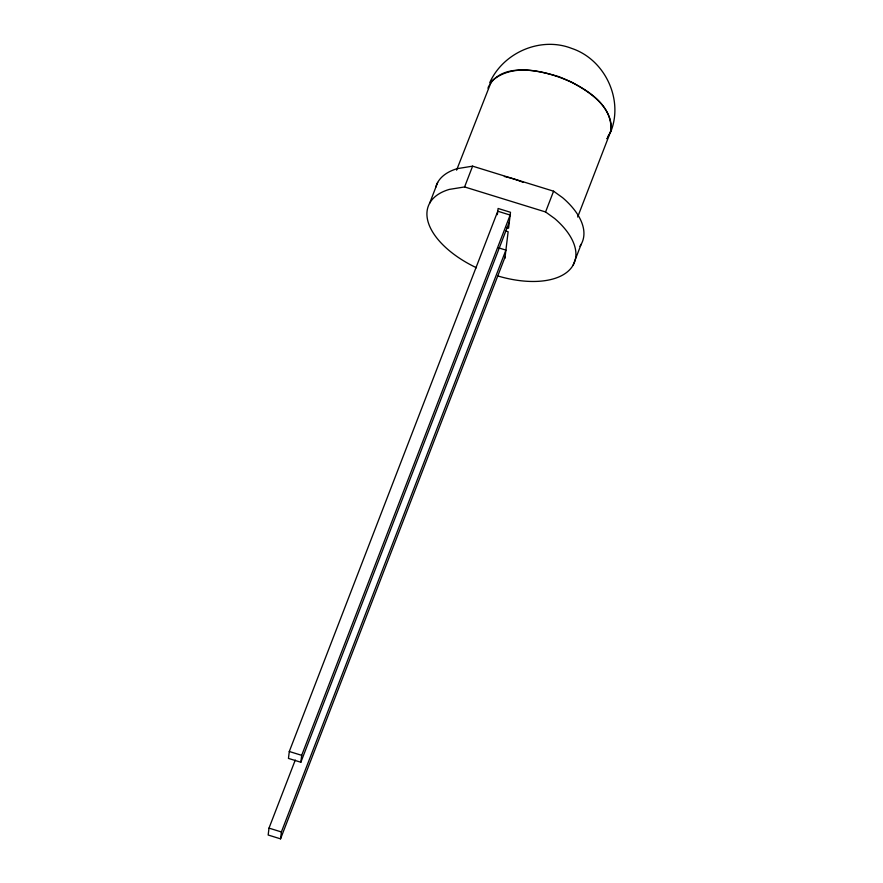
<?xml version="1.0" encoding="UTF-8"?>
<svg xmlns="http://www.w3.org/2000/svg" width="883" height="883" viewBox="0 0 883 883"><rect width="100%" height="100%" fill="white"/><g stroke="black" fill="none" stroke-linecap="round" stroke-linejoin="round"><path stroke-width="1.32" d="M488.144 88.521L488.189 87.362C501.08 61.887 537.239 70.11 559.105 76.744C581.853 86.137 613.343 102.737 610.87 131.523L609.877 133.201M295.275 760.042L269.006 828.122L268.167 835.02L280.551 838.85L505.065 257.019M300.849 762.239L301.688 755.329L510.153 215.055L497.769 211.225L289.293 751.499L288.454 758.409L300.849 762.239L509.325 221.953M280.551 838.85L281.39 831.952L505.904 250.11L498.476 247.814M497.35 214.679L498.1 208.465L510.495 212.295L508.564 228.222L506.08 227.45M504.921 258.244L508.133 231.743L505.661 230.982M429.657 203.222L437.681 182.439M456.588 170.143L491.467 81.247C513.674 61.667 547.228 71.611 571.478 82.064C589.557 91.843 612.14 106.6 611.323 129.79L577.67 217.008M476.467 267.759A78.289 40.784 21.1 0 1 449.281 189.415L464.59 186.942L472.604 166.159L553.586 191.192L562.648 197.726A78.289 40.784 21.1 0 1 579.921 246.269M498.078 276.037A78.289 40.784 21.1 0 0 569.436 269.988A78.289 40.784 21.1 0 0 554.634 218.498L545.573 211.964L553.586 191.192M573.177 265.021L581.191 244.249M610.87 131.523C623.63 99.183 604.789 59.426 571.776 48.433C540.694 36.203 503.233 52.461 489.701 82.748M608.067 136.909L609.38 134.039L608.012 136.346M609.888 132.925L611.323 129.79M606.643 138.653L607.625 137.869M472.604 166.159L457.295 168.642A78.289 40.784 21.1 0 0 435.683 187.384M464.59 186.942L545.573 211.964M289.293 751.499L301.688 755.329M269.006 828.122L281.39 831.952M504.348 176.479A65.232 33.984 21.1 0 1 523.001 182.262"/></g></svg>
